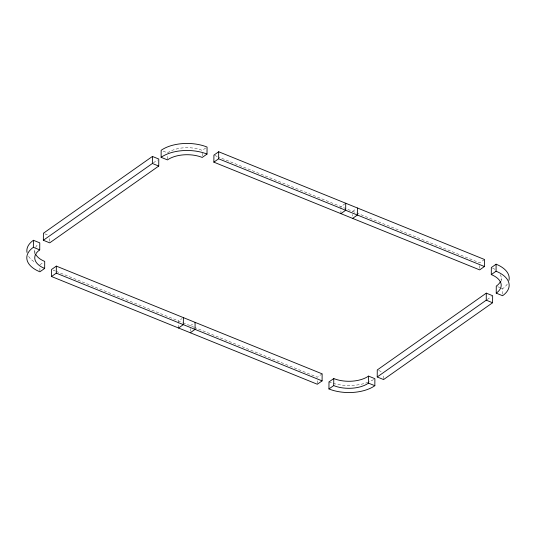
<?xml version="1.0" encoding="UTF-8"?>
<svg xmlns="http://www.w3.org/2000/svg" width="536" height="536" viewBox="0 0 536 536"><rect width="100%" height="100%" fill="white"/><g stroke="black" fill="none" stroke-linecap="round" stroke-linejoin="round"><path stroke-width="0.4" stroke-dasharray="2.68 2.01" d="M34.773 254.037L34.8 250.908M39.898 271.022L39.925 267.109M49.721 241.294L49.748 237.388M167.473 159.118L167.507 154.435M178.555 327.999L178.602 320.97L182.012 318.565M190.287 331.188L190.314 327.282M202.246 155.882L202.273 151.976M317.319 383.461L317.346 379.555M340.903 213.643L340.93 209.737M340.936 208.953L340.95 206.615L345.727 203.251M352.634 216.048L352.648 214.487M383.575 378.771L383.608 374.088M479.673 268.322L479.7 264.416M501.227 281.179L501.254 278.057M502.594 294.157L502.634 288.69A32.783 17.467 0.4 0 0 507.887 283.122M153.329 162.864L157.423 159.983M39.939 264.771L43.349 262.365M205.697 148.01L202.286 150.408A24.83 13.232 0.4 0 0 167.52 152.867L162.576 150.864M190.327 325.721L194.421 322.84M352.668 211.365L356.078 208.96M322.136 373.847L317.366 377.21L194.97 327.603M484.484 259.484L479.707 262.848L218.561 157.008M487.197 299.564L491.284 296.683M214.688 155.44L217.784 156.693M497.689 286.686L499.807 287.544M500.51 287.832L502.634 288.69M44.81 233.817L48.341 235.25M378.677 370.517L382.208 371.951M53.118 270.111L55.443 271.049M56.213 271.363L182.267 322.451M182.997 322.752L194.2 327.288M373.545 379.562A32.783 17.467 0.4 0 1 368.895 381.9M368.219 382.175A32.783 17.467 0.4 0 1 328.99 381.92M492.604 268.114A24.83 13.232 0.4 0 1 494.922 269.333M500.343 274.633A24.83 13.232 0.4 0 1 501.073 279.785M33.828 261.548A32.783 17.467 0.4 0 1 28.053 255.438M35.041 252.637A24.83 13.232 0.4 0 1 34.974 249.186M35.577 247.485A24.83 13.232 0.4 0 1 37.996 244.295"/><path stroke-width="0.8" d="M33.366 247.31L33.42 240.275L39.771 242.855L39.724 249.883A24.83 13.232 0.4 0 0 44.662 268.435L39.892 271.799A32.783 17.467 0.4 0 1 33.366 247.31L39.724 249.883M43.349 240.275L43.403 233.247L152.425 156.445L158.783 159.025L158.736 166.053L49.707 242.855L43.349 240.275L152.378 163.48L152.425 156.445M44.662 268.435L44.716 261.407A24.83 13.232 0.4 0 1 35.711 254.339M51.516 276.516L51.57 269.481L56.34 266.117L322.136 373.847L322.089 380.875L317.312 384.238L51.516 276.516L56.293 273.152L56.34 266.117M161.115 157.323L161.162 150.294A32.783 17.467 0.4 0 1 207.057 147.045L207.01 154.08L202.233 157.443A24.83 13.232 0.4 0 0 167.466 159.902L161.115 157.323A32.783 17.467 0.4 0 1 207.01 154.08M183.379 317.607L183.332 324.635L178.555 327.999M195.097 322.357L195.05 329.385L190.273 332.749M213.864 162.153L213.911 155.125L218.688 151.762L484.484 259.484L484.43 266.519L479.66 269.883L213.864 162.153L218.634 158.79L218.688 151.762M328.943 388.955L328.99 381.92L333.767 378.557A24.83 13.232 0.4 0 0 368.534 376.098L374.885 378.677L374.838 385.706A32.783 17.467 0.4 0 1 328.943 388.955L333.714 385.592A24.83 13.232 0.4 0 0 368.48 383.133L374.838 385.706M333.714 385.592L333.767 378.557M345.727 203.251L345.673 210.28L340.903 213.643M357.445 208.001L357.398 215.03L352.621 218.393M368.48 383.133L368.534 376.098M377.217 376.976L377.264 369.947L486.293 293.145L492.651 295.725L492.597 302.753L383.575 379.555L377.217 376.976L486.246 300.18L486.293 293.145M496.108 264.201L496.061 271.229A32.783 17.467 0.4 0 1 502.58 295.725L496.229 293.145A24.83 13.232 0.4 0 0 491.284 274.593L491.338 267.565L496.108 264.201A32.783 17.467 0.4 0 1 508.966 280.335M496.229 293.145L496.276 286.117A24.83 13.232 0.4 0 0 500.47 281.48M491.284 274.593L496.061 271.229M218.634 158.79L484.43 266.519M152.378 163.48L158.736 166.053M486.246 300.18L492.597 302.753M56.293 273.152L322.089 380.875M27.001 252.436A32.783 17.467 0.4 0 1 33.42 240.275"/></g></svg>
